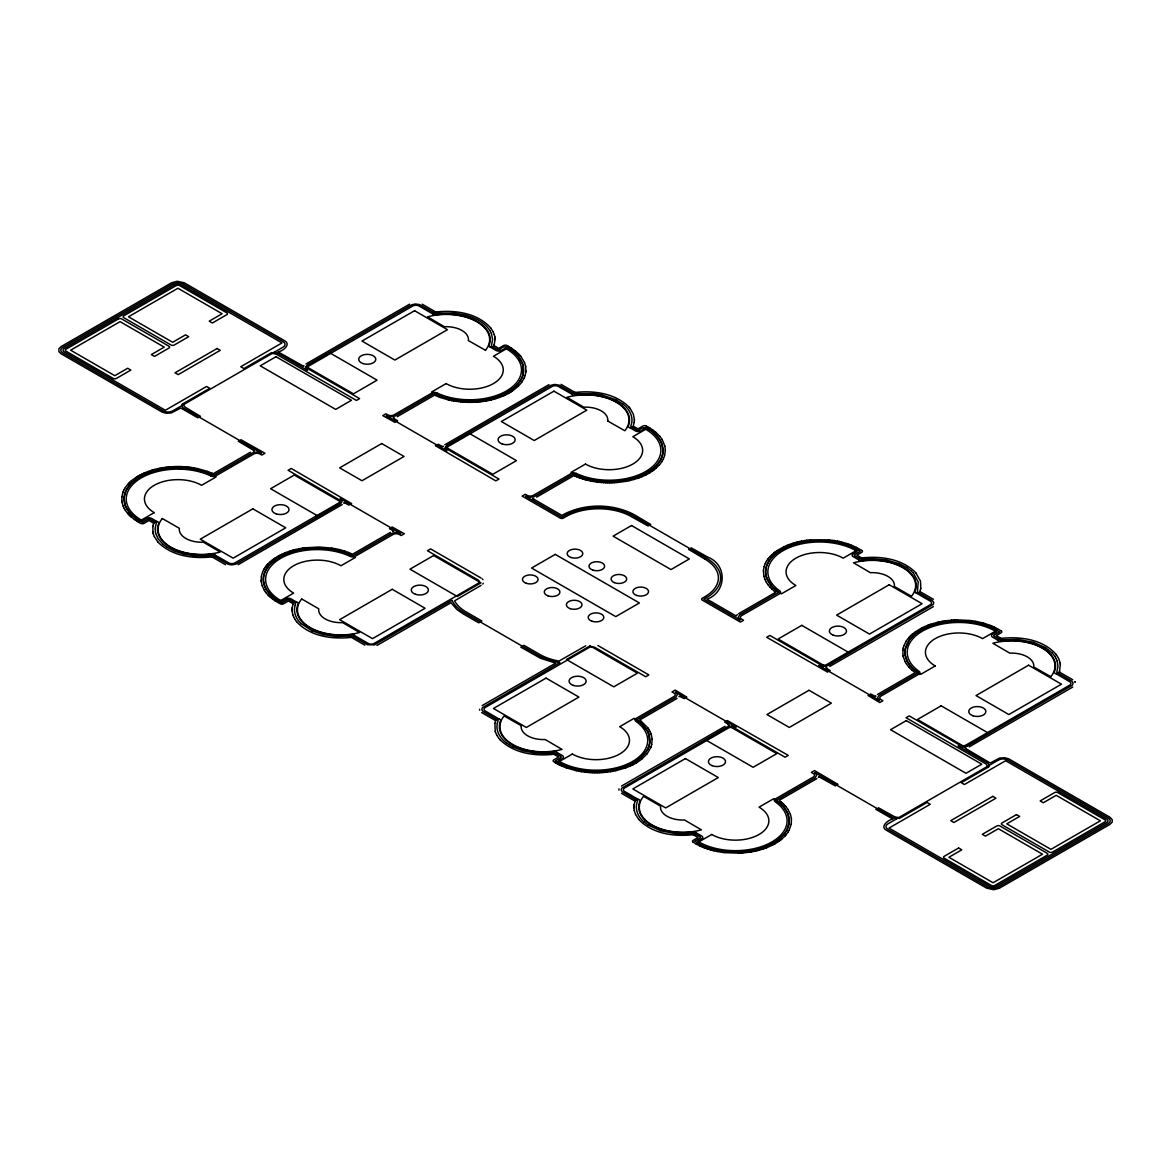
<?xml version="1.0" encoding="UTF-8"?>
<svg xmlns="http://www.w3.org/2000/svg" width="1171" height="1171" viewBox="0 0 1171 1171"><rect width="100%" height="100%" fill="white"/><g stroke="black" fill="none" stroke-linecap="round" stroke-linejoin="round"><path stroke-width="1.5" d="M292.047 609.388L292.077 610.823M495.04 339.502L494.191 344.786M124.024 497.953L125.399 506.033L130.347 513.63M525.925 370.958L525.691 366.772M663.093 450.396C662.859 462.355 652.071 470.683 642.001 475.075M665.318 450.411L664.572 455.636M763.404 570.804L763.858 576.044M905.007 651.281L905.242 655.35M292.047 609.359L292.15 607.925M634.375 420.916L634.389 419.481M633.921 806.263L633.906 807.697M634.375 420.931L634.228 422.365M633.921 806.233L634.067 804.799M121.872 496.87L121.872 501.056M124.024 497.938L125.824 490.912L130.347 484.296M525.838 372.012L525.925 371.002M649.832 742.385L648.529 733.295M763.404 570.745L764.121 566.588M902.87 650.212L903.017 655.453M905.007 651.281L905.242 649.261M292.15 607.91L293.057 604.075M121.886 496.811L122.838 492.669M261.396 576.278L261.162 580.465M525.823 372.071L525.208 375.174M649.817 742.399L648.91 746.425M791.274 823.974L791.42 818.719M902.87 650.154L903.222 648.09M152.933 526.496L152.874 531.81M634.228 422.394L633.218 426.2L638.093 428.82L643.069 425.951A2.225 1.288 0 0 1 645.924 425.878L646.158 425.995M634.067 804.784L635.077 800.964M920.787 588.325L920.552 581.577M152.933 526.467L153.24 525.047M494.865 723.371L495.26 731.582M920.772 588.354L920.465 589.774M261.411 576.22L262.582 572.092M651.691 744.551L652.145 739.325M791.259 824.018L789.137 830.195M905.242 649.246L909.077 640.391M497.338 723.195C495.435 730.997 500.398 738.638 506.545 743.029M494.865 723.356L495.904 720.033A2.415 1.391 0 0 1 498.802 718.994A2.415 1.391 0 0 1 500.617 720.663A44.074 25.455 0 0 0 553.868 751.416A2.415 1.391 0 0 1 556.767 752.455A2.415 1.391 0 0 1 554.966 754.124C536.025 756.437 514.303 753.802 500.163 739.838M497.338 723.18L498.07 720.809A1.493 0.864 0 0 0 497.675 720.019L482.92 711.397L481.808 709.626L482.306 707.738L559.884 662.537L558.318 662.303A48.348 27.914 0 0 1 538.162 655.336L464.536 612.828A48.348 27.914 0 0 1 452.46 601.191L452.065 600.284L374.369 644.914L367.445 644.723L352.515 636.204A1.493 0.864 0 0 0 351.139 635.97L336.399 636.497M522.998 374.983L522.998 364.854L518.168 356.16M651.691 744.61L651.105 746.644M903.236 648.046L903.822 645.997M153.255 525.032L154.06 522.661A2.415 1.391 0 0 1 156.958 521.622A2.415 1.391 0 0 1 158.773 523.305A44.074 25.455 0 0 0 212.01 554.044A2.415 1.391 0 0 1 214.922 555.083A2.415 1.391 0 0 1 213.122 556.767C194.035 559.079 171.961 556.43 157.924 542.056M920.45 589.803L919.645 592.16A2.415 1.391 0 0 1 916.747 593.199A2.415 1.391 0 0 1 914.946 591.531A44.074 25.455 0 0 0 861.695 560.777M295.209 604.997C292.926 611.686 296.058 619.005 301.079 623.587M1059.55 671.203L1060.326 664.455M522.998 374.998C518.153 389.314 502.432 395.93 488.805 399.048M525.194 375.232L524.491 377.252M664.557 455.695L663.415 458.739M764.136 566.53L765.278 563.471M295.209 604.983L295.59 603.914A1.493 0.864 0 0 0 295.194 603.109L289.413 599.772A1.493 0.864 0 0 0 287.305 599.772L281.845 602.889L276.751 599.962M494.177 344.816L493.65 346.221A2.415 1.391 0 0 1 490.751 347.26A2.415 1.391 0 0 1 488.951 345.577A44.074 25.455 0 0 0 435.7 314.838A2.415 1.391 0 0 1 432.802 313.799A2.415 1.391 0 0 1 434.602 312.115C454.128 309.788 477.212 312.525 490.869 328.158M1059.535 671.217L1059.008 672.622A2.415 1.391 0 0 1 1056.11 673.662A2.415 1.391 0 0 1 1054.31 671.993A44.074 25.455 0 0 0 1001.059 641.24A2.415 1.391 0 0 1 998.16 640.2A2.415 1.391 0 0 1 999.961 638.532C1019.487 636.204 1042.571 638.927 1056.227 654.56M122.853 492.61L123.218 491.63M293.072 604.06L293.423 603.138A2.415 1.391 0 0 1 296.336 602.084A2.415 1.391 0 0 1 298.137 603.768A44.074 25.455 0 0 0 351.388 634.521A2.415 1.391 0 0 1 354.286 635.546A2.415 1.391 0 0 1 352.486 637.229C333.106 639.556 310.344 636.848 296.556 621.64M648.529 747.42L648.895 746.439M650.71 747.684L651.076 746.703M903.836 645.953L906.325 640.903M633.204 426.229L633.028 426.683A2.415 1.391 0 0 1 630.115 427.722A2.415 1.391 0 0 1 628.315 426.039M635.092 800.949L635.268 800.496A2.415 1.391 0 0 1 638.18 799.456A2.415 1.391 0 0 1 639.981 801.125A44.074 25.455 0 0 0 693.232 831.878A2.415 1.391 0 0 1 696.13 832.918A2.415 1.391 0 0 1 694.33 834.586C675.096 836.899 652.686 834.235 638.766 819.437M123.233 491.571L124.17 489.58M262.611 572.034L263.534 570.043M524.052 378.277L524.476 377.311M648.529 747.435L647.622 749.381M650.695 747.742L647.182 753.714M524.023 378.335L521.695 382.302M663.401 458.798L662.362 460.774M765.307 563.412L766.346 561.436M786.985 829.844L789.283 821.837L787.907 813.757M124.199 489.522L125.341 487.575M263.563 569.984L264.09 569.033M647.622 749.396L640.859 757.637M786.985 829.858L783.75 834.586M789.108 830.254L787.951 832.215M303.992 365.747L303.787 366.069A4.245 2.444 0 0 0 303.67 366.318L278.069 351.871C282.182 351.607 291.623 344.45 284.67 340.776L184.228 282.782L177.143 281.289L171.683 282.738L61.155 346.543L58.901 348.753L58.901 351.622L61.082 353.774L162.184 412.119L166.282 413.246L171.229 412.968L180.832 408.006L197.811 417.842A4.83 2.796 0 0 1 200.431 416.334L185.369 407.288A6.689 3.864 0 0 1 183.979 405.59L183.949 405.473A2.225 1.288 0 0 0 181.915 404.376L209.726 388.289L206.579 386.474L165.345 410.274L64.024 351.812A4.464 2.576 0 0 1 64.024 348.548L175.079 284.436A4.464 2.576 0 0 1 180.744 284.436L281.991 342.927L240.758 366.728L243.919 368.558L271.789 352.486A2.225 1.288 0 0 0 273.692 353.671L273.882 353.686A6.689 3.864 0 0 1 276.824 354.491L356.467 400.438L359.614 398.608L308.837 369.275A4.464 2.576 0 0 1 308.837 366.011L413.056 305.836A4.464 2.576 0 0 1 418.72 305.836L432.919 314.018M264.119 568.974L264.705 568.037M343.718 503.135L343.923 502.813A4.245 2.444 0 0 0 344.04 502.579L348.973 505.111A4.83 2.796 0 0 1 351.593 503.603L291.257 468.444L288.095 470.274L338.873 499.607A4.464 2.576 0 0 1 338.873 502.871L234.654 563.046A4.464 2.576 0 0 1 228.989 563.046L214.849 554.952M443.355 446.21L443.165 446.532A4.245 2.444 0 0 0 443.033 446.78L438.115 444.233A4.83 2.796 0 0 1 435.495 445.756L495.831 480.9L498.992 479.071L448.2 449.737A4.464 2.576 0 0 1 448.2 446.473L552.434 386.298A4.464 2.576 0 0 1 558.084 386.298L572.224 394.393M483.286 583.275L482.73 584.051M661.732 461.769L662.318 460.832M678.99 696.701L679.195 696.379A4.245 2.444 0 0 0 679.312 696.145L684.245 698.677A4.83 2.796 0 0 1 686.865 697.169L675.169 690.1L672.008 691.929L674.145 693.173A4.464 2.576 0 0 1 674.145 696.438L636.073 718.438A3.835 2.21 0 0 0 635.985 721.424A51.685 29.846 0 0 1 630.73 762.467A51.685 29.846 0 0 1 559.475 761.457L558.435 760.843L562.431 758.53A3.762 2.181 0 0 0 562.358 755.529L556.693 752.324M766.376 561.392L767.634 559.46M818.368 777.163L818.558 776.841A4.245 2.444 0 0 0 818.675 776.607L835.406 785.946A4.83 2.796 0 0 1 838.012 784.438L814.533 770.562L811.386 772.392L813.508 773.636A4.464 2.576 0 0 1 813.508 776.9L775.363 798.944M875.923 695.955L875.732 696.262A4.245 2.444 0 0 0 875.601 696.511L870.668 693.979A4.83 2.796 0 0 1 868.062 695.486L879.743 702.556L882.905 700.726L880.768 699.482A4.464 2.576 0 0 1 880.768 696.218L918.913 674.159M125.385 487.517L128.371 483.711M264.748 567.979L265.393 567.042M661.703 461.828L659.551 464.697M906.369 640.859L908.52 637.99M787.922 832.259L785.77 835.128M265.422 566.998L266.11 566.076M521.666 382.346L518.446 386.108M767.678 559.401L768.366 558.479M909.091 640.376L910.54 638.532M266.154 566.017L266.9 565.11M768.41 558.435L769.991 556.576M736.661 615.331L737.349 614.585M647.153 753.758L641.693 759.218M266.944 565.066L267.735 564.173M659.507 464.741L655.877 468.371M908.564 637.932L909.355 637.039M910.54 638.517L913.102 635.868M783.736 834.586L778.173 839.768L770.942 844.218M784.936 836.079L785.726 835.186M128.415 483.652L129.264 482.774M130.362 484.282L133.07 481.676M267.778 564.115L269.564 562.329M770.035 556.532L771.821 554.747M909.399 636.995L910.248 636.116M784.892 836.123L782.096 838.802M129.308 482.73L130.201 481.867M518.402 386.152L512.049 391.275M773.738 555.405C768.088 560.426 764.195 568.257 766.068 575.898M910.291 636.073L911.184 635.209M130.259 481.823L131.196 480.974M269.623 562.285L271.613 560.572M771.879 554.688L773.855 552.975M773.753 555.391L775.7 553.707M911.243 635.15L912.18 634.316M913.117 635.853L916.117 633.35M131.254 480.93L135.66 477.607M133.084 481.662L143.696 474.899M273.443 561.304C267.105 566.222 262.114 574.171 263.621 582.47M655.833 468.415L653.74 470.098M640.844 757.652L636.57 760.872M912.238 634.272L915.459 631.755M781.057 839.68L782.052 838.846M271.672 560.514L272.697 559.709M273.458 561.29L276.737 558.904M773.914 552.932L774.953 552.127M775.714 553.693L778.978 551.321M641.635 759.262L637.039 762.497M780.998 839.724L778.817 841.364M272.77 559.665L273.838 558.889M652.598 470.932L653.681 470.142M775.012 552.083L777.281 550.487M916.132 633.335L923.333 628.9M273.912 558.845L275.039 558.069M652.54 470.976L650.183 472.528M915.532 631.711L921.84 627.949M778.759 841.407L775.129 843.72M135.734 477.563L136.905 476.817M510.819 392.065L511.99 391.319M342.225 504.569L238.152 564.7M444.848 444.775L548.936 384.659M275.097 558.025L277.542 556.518M276.751 558.889L277.922 558.157M777.354 550.443L783.867 546.798M778.993 551.307L791.054 545.408M636.556 760.887L632.882 763.068M877.416 694.505L915.21 672.666L912.238 670.339M816.875 778.598L779.066 800.452L780.998 801.915M853.117 553.663L857.113 551.351L856.089 550.736A51.685 29.846 0 0 0 784.819 549.726A51.685 29.846 0 0 0 779.579 590.77A3.835 2.21 0 0 1 779.623 593.741L741.404 615.741A4.464 2.576 0 0 0 741.404 619.02L743.541 620.264L740.379 622.094L702.249 600.079A2.225 1.288 0 0 1 702.249 598.249L704.84 596.756A46.152 26.64 0 0 0 704.854 559.05M701.81 838.992L697.799 841.305L698.838 841.92A51.685 29.846 0 0 0 770.094 842.93A51.685 29.846 0 0 0 775.348 801.886A3.835 2.21 0 0 1 775.304 798.915M136.963 476.787L138.178 476.055M509.546 392.827L510.746 392.095M277.937 558.143L279.152 557.425M648.91 473.289L650.11 472.572M635.765 763.258L636.965 762.541M305.982 363.991L409.572 304.197M250.477 452.211L213.181 473.743L212.141 473.26M397.232 416.671L434.529 395.139L440.106 397.437M536.596 497.133L573.892 475.602L574.946 476.085M481.091 585.354L454.597 600.825A46.181 26.655 0 0 0 466.16 611.935L481.896 621.025L478.734 622.84L462.955 613.736L456.734 609.359L451.025 602.714L376.96 645.455M482.174 705.586L555.683 663.137L540.358 658.204L520.817 647.139L523.964 645.309L539.699 654.399A46.181 26.655 0 0 0 558.962 661.073L585.749 645.777M738.55 613.736L775.846 592.204L775.012 591.589M857.655 549.828L843.193 558.172A33.476 19.322 0 0 0 795.87 558.172A33.476 19.322 0 0 0 795.87 585.5L781.408 593.843A53.925 31.134 0 0 1 781.408 549.828A53.925 31.134 0 0 1 857.655 549.828L856.396 549.126M676.999 698.458L639.703 719.989L640.537 720.589M621.538 786.048L725.112 726.24M829.8 666.416L933.375 606.607M969.164 746.878L1072.753 687.07M138.237 476.026L139.495 475.324M508.214 393.558L509.473 392.87M277.615 556.488L278.859 555.786M279.152 557.411A53.925 31.134 0 0 1 355.413 557.411L340.951 565.769A33.476 19.322 0 0 0 293.614 565.769A33.476 19.322 0 0 0 293.614 593.097L279.152 601.44A53.925 31.134 0 0 1 279.152 557.411L285.87 554.132M648.836 473.333L646.231 474.738M635.692 763.302L633.087 764.707M773.811 844.467L775.056 843.764M139.569 475.28L142.247 473.918M508.155 393.602L505.462 394.964M278.932 555.742L280.22 555.069M390.397 532.381L352.559 554.205L348.519 552.492M632.867 763.082L619.883 768.278L604.807 771.074M772.45 845.169L773.738 844.496M280.293 555.039L281.626 554.381M644.826 475.426L646.158 474.782M633.013 764.751L630.247 766.054M921.914 627.905L924.68 626.602M923.363 628.886L935.043 624.377M770.928 844.232L762.365 847.775M772.377 845.213L766.624 847.76M142.335 473.889L143.696 473.26M143.711 474.899L152.479 471.518M504.028 395.622L505.389 394.993M281.699 554.351L284.538 553.093M644.753 475.455L641.913 476.714M783.941 546.755L786.78 545.496M143.77 473.23L145.16 472.63M502.549 396.252L503.94 395.652M641.986 475.089L631.432 478.734M924.753 626.558L927.666 625.358M630.159 766.097L625.709 767.869M145.248 472.601L148.219 471.445M502.461 396.281L499.49 397.437M284.612 553.063L286.046 552.492M285.885 554.117L288.798 552.99M641.84 476.758L638.854 477.9M786.868 545.466L788.288 544.896M286.119 552.449L289.164 551.365M788.376 544.866L791.42 543.768M927.739 625.329L929.203 624.787M765.087 848.331L766.537 847.789M148.307 471.415L151.396 470.391M499.417 397.467L496.314 398.491M288.813 552.99L295.019 551.073M638.78 477.929L634.053 479.451M791.069 545.393L797.261 543.476M929.291 624.758L930.784 624.231M625.636 767.898L615.844 770.679M763.507 848.873L765 848.36M289.252 551.336L290.774 550.853M791.494 543.739L793.016 543.256M930.872 624.216L937.371 622.357M762.336 847.775L759.247 848.741M763.419 848.902L758.603 850.336M151.483 470.361L153.035 469.893M152.508 471.503L165.653 468.649M494.674 398.989L496.226 398.521M290.862 550.824L292.399 550.37M793.104 543.227L794.655 542.773M153.123 469.878L154.689 469.439M493.02 399.443L494.586 399.004M292.487 550.341L294.067 549.902M633.965 479.466L628.988 480.71M794.743 542.744L796.309 542.319M935.058 624.377L944.938 622.225M759.218 848.741L749.352 850.893M154.792 469.425L158.085 468.634M491.337 399.867L492.932 399.457M294.155 549.887L295.751 549.492M295.033 551.073L301.62 549.638M631.403 478.749L617.966 481.091L603.899 481.369M796.397 542.29L797.993 541.895M797.29 543.476L803.862 542.041M756.92 850.761L758.515 850.366M489.624 400.248L491.249 399.882M295.839 549.462L299.191 548.731M798.095 541.88L799.705 541.5M937.459 622.343L939.069 621.962M755.207 851.156L756.832 850.775M394.188 417.827L393.646 417.945A4.245 2.444 0 0 1 393.222 418.003L397.613 420.857A4.83 2.796 0 0 0 394.993 422.365L382.756 415.617L385.918 413.787L388.084 415.032A4.464 2.576 0 0 0 393.734 415.032L431.85 393.046A3.762 2.181 0 0 1 436.827 392.87M488.775 399.062L482.057 400.233M158.187 468.62L159.812 468.268M487.897 400.614L489.537 400.277M253.522 451.055L254.078 450.937A4.245 2.444 0 0 1 254.502 450.879L238.313 441.218A4.83 2.796 0 0 0 240.933 439.711L264.953 453.265L261.792 455.095L259.625 453.85A4.464 2.576 0 0 0 253.975 453.85L215.874 475.836A3.762 2.181 0 0 1 210.897 476.012M533.552 498.29L533.01 498.407A4.245 2.444 0 0 1 532.585 498.465L561.831 515.357C583.773 503.164 612.243 503.076 634.404 514.757L650.71 524.476A4.83 2.796 0 0 0 648.09 525.984L631.301 516.601A46.152 26.64 0 0 0 565.988 516.587L563.412 518.094A2.225 1.288 0 0 1 560.25 518.094L522.134 496.08L525.281 494.264L527.448 495.494A4.464 2.576 0 0 0 533.112 495.494L571.214 473.508A3.762 2.181 0 0 1 576.191 473.333M628.9 480.739L625.519 481.398M392.885 531.517L393.441 531.4A4.245 2.444 0 0 1 393.866 531.341L389.475 528.487A4.83 2.796 0 0 0 392.095 526.979L404.317 533.727L401.17 535.557L399.004 534.327A4.464 2.576 0 0 0 393.339 534.327L355.237 556.298A3.762 2.181 0 0 1 350.261 556.474M799.793 541.485L801.432 541.148M939.171 621.947L942.553 621.289M826.755 667.572L826.199 667.675A4.245 2.444 0 0 1 825.775 667.748L830.18 670.602A4.83 2.796 0 0 0 827.56 672.11L766.683 637.273L769.83 635.443L820.651 664.762A4.464 2.576 0 0 0 826.302 664.762L930.535 604.587A4.464 2.576 0 0 0 930.535 601.323L916.512 593.155M728.157 725.083L728.713 724.981A4.245 2.444 0 0 1 729.138 724.908L724.747 722.053A4.83 2.796 0 0 0 727.367 720.546L788.244 755.383L785.082 757.213L734.276 727.894A4.464 2.576 0 0 0 728.611 727.894L624.392 788.068A4.464 2.576 0 0 0 624.392 791.333L638.4 799.486M615.756 770.708L612.36 771.367M966.119 748.035L965.577 748.137A4.245 2.444 0 0 1 965.153 748.21L990.168 762.994L999.771 758.032L1004.718 757.754L1008.817 758.881L1109.918 817.226L1112.26 819.744L1112.099 822.247L1109.918 824.413L999.39 888.218L993.857 889.711L986.772 888.218L886.33 830.224C879.377 826.565 888.818 819.393 892.931 819.129L875.893 809.322A4.83 2.796 0 0 0 878.513 807.814L894.176 816.509A6.689 3.864 0 0 0 897.118 817.314L897.308 817.329A2.225 1.288 0 0 1 899.211 818.514L927.081 802.442L930.242 804.272L889.009 828.073L990.256 886.564A4.464 2.576 0 0 0 995.921 886.564L1106.976 822.452A4.464 2.576 0 0 0 1106.976 819.188L1005.655 760.726L964.421 784.526L961.274 782.711L989.144 766.624A2.225 1.288 0 0 1 987.051 765.527L987.021 765.41A6.689 3.864 0 0 0 985.631 763.712L906.047 717.735L909.208 715.905L960.015 745.224A4.464 2.576 0 0 0 965.68 745.224L1069.899 685.05A4.464 2.576 0 0 0 1069.899 681.785L1055.876 673.632M755.119 851.171L751.738 851.829M486.141 400.936L487.809 400.628M159.915 468.254L161.569 467.946M299.278 548.716L302.704 548.116M801.535 541.134L804.945 540.534M486.053 400.95L482.598 401.492M161.657 467.932L165.111 467.405M625.416 481.413L618.361 482.364M301.635 549.638L315.511 548.306M803.892 542.041L817.753 540.724M942.64 621.274L944.324 620.996M610.603 771.66L612.272 771.382M749.967 852.122L751.636 851.844M302.791 548.101L304.489 547.867M805.048 540.519L806.731 540.27M944.412 620.981L946.095 620.732M944.953 622.225L955.36 621.23M610.501 771.674L607.017 772.143M749.338 850.893L738.93 851.888M749.879 852.137L742.765 852.956M482.028 400.233L475.089 400.906M480.798 401.712L482.496 401.492M165.213 467.39L166.911 467.17M165.682 468.649L172.62 467.99M304.577 547.852L319.068 547.018L331.774 548.101M806.834 540.255L810.332 539.86M946.197 620.718L951.525 620.162M437.808 313.155L435.949 313.374A1.493 0.864 0 0 1 434.558 313.14L419.584 304.606L415.266 303.977L411.68 304.826L307.563 364.898L305.602 367.665L307.563 370.387L278.888 353.832A8.929 5.152 0 0 0 274.321 352.412L274.014 352.383M577.171 393.617L575.312 393.837A1.493 0.864 0 0 1 573.936 393.602L559.006 385.083L554.644 384.439L551.043 385.288L446.927 445.361L444.965 448.083L446.927 450.85L386.167 415.764L390.294 416.876L395.125 416.042L433.416 393.954A1.493 0.864 0 0 1 435.436 393.91L454.128 399.706L475.075 400.906M478.998 401.902L480.71 401.726M167.014 467.156L168.726 466.98M605.217 772.333L606.929 772.157M437.822 313.155L454.45 313.155M577.186 393.617L593.814 393.617M477.183 402.063L478.895 401.916M168.814 466.966L170.542 466.819M616.546 482.525L618.259 482.379M810.434 539.846L828.629 539.846M604.792 771.074L596.024 771.484M603.402 772.494L605.114 772.348M866.803 558.845L861.929 559.314A1.493 0.864 0 0 1 860.553 559.079L854.771 555.742A1.493 0.864 0 0 1 854.771 554.527L860.173 551.409L857.67 549.828M475.353 402.18L477.08 402.063M170.629 466.819L172.357 466.702M614.716 482.642L616.444 482.525M951.613 620.147L953.355 620.045M601.572 772.611L603.299 772.494M740.936 853.073L742.663 852.956M866.818 558.83L872.117 558.669M205.379 556.079L211.775 555.508A1.493 0.864 0 0 1 213.151 555.742L228.14 564.276L231.858 564.92L236.044 564.056L340.176 503.969L342.122 501.261L340.176 498.509L400.921 533.581L396.208 532.454L391.948 533.317L353.657 555.391A1.493 0.864 0 0 1 351.651 555.435L350.114 554.732M686.601 833.898L692.983 833.342A1.493 0.864 0 0 1 694.359 833.562L700.156 836.914A1.493 0.864 0 0 1 700.156 838.129L694.74 841.246L703.961 846.121M473.523 402.268L475.25 402.18M172.459 466.702L174.201 466.614M172.635 467.976L193.552 469.176L212.112 474.899M612.887 482.73L614.629 482.642M953.443 620.03L955.185 619.957M599.742 772.699L601.47 772.626M739.106 853.161L740.848 853.088M205.379 556.079L194.02 555.801L183.803 554.117M686.587 833.898L675.974 833.708M545.715 753.495L553.62 752.88A1.493 0.864 0 0 1 554.995 753.099L560.777 756.451A1.493 0.864 0 0 1 560.777 757.666L555.464 760.872M471.679 402.326L473.421 402.268M174.289 466.614L176.031 466.556M611.057 482.789L612.784 482.73M955.273 619.942L957.014 619.898M955.39 621.23L976.219 622.811M597.898 772.758L599.64 772.699M738.901 851.888L733.632 851.932M739.003 853.176L724.483 852.62M545.701 753.495L534.371 753.012M469.849 402.341L471.591 402.326M176.133 466.556L177.86 466.541M609.213 482.803L610.955 482.789M817.782 540.724L826.565 540.973M315.526 548.306L324.308 548.555M957.117 619.898L969.808 620.498M596.068 772.772L597.81 772.758M872.132 558.669L886.345 559.943L899.196 563.69M468.005 402.326L469.747 402.341M177.963 466.541L179.705 466.556M607.383 482.789L609.11 482.803M596.01 771.484L587.242 771.074M594.224 772.758L595.966 772.772M466.175 402.268L467.917 402.326M179.807 466.556L181.534 466.614M605.539 482.73L607.281 482.789M592.394 772.699L594.136 772.758M733.617 851.932L718.072 850.292M464.345 402.18L466.073 402.268M603.709 482.642L605.451 482.73M181.637 466.614L183.364 466.702M590.565 772.626L592.292 772.699M336.384 636.497L323.167 634.594L312.057 630.818M462.516 402.063L464.243 402.18M603.87 481.369L590.184 479.525M601.879 482.525L603.607 482.642M183.466 466.702L185.194 466.819M588.735 772.494L590.462 772.611M1018.302 639.41L1001.307 639.776A1.493 0.864 0 0 1 999.932 639.542L994.135 636.204A1.493 0.864 0 0 1 994.135 634.989L999.536 631.872L990.315 626.997M460.701 401.916L462.428 402.063M600.064 482.379L601.792 482.525M185.296 466.819L187.009 466.966M826.58 540.973L835.172 542.041M324.338 548.57L337.907 550.663L348.68 554.117M586.92 772.348L588.647 772.494M896.986 818.617L896.679 818.588A8.929 5.152 0 0 1 892.112 817.168L814.782 772.538L816.729 774.909L815.265 777.705L777.017 799.822A1.493 0.864 0 0 0 776.944 800.979L778.159 801.857M1018.316 639.41L1033.393 642.294L1045.41 647.622M675.974 833.693L660.883 830.825L648.353 825.174M460.598 401.902L453.543 400.95M598.264 482.189L599.976 482.364M187.111 466.98L188.824 467.156M828.731 539.86L834.015 540.519M587.227 771.074L573.775 768.718L561.817 764.429M585.105 772.157L586.817 772.333M454.465 313.155L463.921 314.765M593.829 393.617L601.865 394.905M534.357 753.012L522.866 750.757L513.352 747.157M596.463 481.969L598.161 482.174M188.912 467.17L190.624 467.39M969.91 620.513L971.608 620.718M585.017 772.143L581.533 771.674M722.683 852.4L724.381 852.605M596.361 481.954L592.907 481.413M190.712 467.405L194.166 467.932M971.696 620.732L975.15 621.274M722.595 852.386L717.384 851.522M834.118 540.534L837.543 541.134M331.861 548.116L335.287 548.716M579.762 771.382L581.431 771.66M451.801 400.628L453.455 400.936M591.165 481.091L592.819 481.398M835.201 542.041L852.342 547.135M194.269 467.946L197.65 468.62M975.253 621.289L976.907 621.596M579.674 771.367L576.278 770.708M450.059 400.277L451.699 400.614M591.077 481.076L586.042 479.92M837.631 541.148L839.27 541.485M976.995 621.611L982.03 622.752M976.248 622.826L982.732 624.377M335.374 548.731L338.726 549.462M718.043 850.292L705.44 846.706M717.296 851.507L713.944 850.775M601.879 394.905L616.151 399.838M490.517 347.216L496.167 350.524A3.762 2.181 0 0 0 501.349 350.48L505.287 348.226L506.355 348.812A51.685 29.846 0 0 1 508.097 389.958A51.685 29.846 0 0 1 437.003 392.988M629.896 427.678L635.546 430.987A3.762 2.181 0 0 0 640.727 430.943L644.65 428.688L645.719 429.274A51.685 29.846 0 0 1 647.461 470.42A51.685 29.846 0 0 1 576.381 473.45M448.361 399.882L449.971 400.248M590.155 479.51L586.92 478.749M839.358 541.5L840.983 541.88M197.738 468.634L207.53 471.415M157.192 521.666L151.542 518.358A3.762 2.181 0 0 0 146.36 518.402L142.438 520.671L141.369 520.07A51.685 29.846 0 0 1 139.612 478.924A51.685 29.846 0 0 1 210.707 475.894M296.556 602.128L290.994 598.864A3.762 2.181 0 0 0 285.724 598.864L281.801 601.133L280.733 600.533A51.685 29.846 0 0 1 278.976 559.387A51.685 29.846 0 0 1 350.07 556.357M499.036 719.023L485.028 710.87A4.464 2.576 0 0 1 485.028 707.591L589.247 647.431A4.464 2.576 0 0 1 594.897 647.431L645.719 676.736L648.866 674.92L597.839 645.484M576.191 770.679L566.413 767.898M463.921 314.765C473.801 317.224 484.135 321.688 489.902 330.515M183.788 554.117L174.508 551.146L167.146 547.355M448.259 399.867L440.194 397.467M841.071 541.895L847.57 543.739M338.814 549.492L340.41 549.887M712.261 850.366L713.856 850.761M586.905 478.734L576.352 475.089M584.373 479.466L585.954 479.905M982.118 622.782L983.699 623.206M340.498 549.902L343.703 550.824M710.592 849.912L712.173 850.336M582.734 478.983L584.285 479.451M983.786 623.235L985.323 623.689M982.762 624.377L988.851 626.412M708.953 849.429L710.504 849.883M582.646 478.954L579.557 477.929M985.411 623.719L990.051 625.329M343.791 550.853L345.313 551.336M707.357 848.902L708.879 849.399M847.658 543.768L850.688 544.866M345.401 551.365L348.446 552.449M705.776 848.36L707.269 848.873M579.469 477.9L576.498 476.758M207.604 471.445L212.053 473.23M566.325 767.869L561.875 766.097M704.225 847.789L705.689 848.331M850.775 544.896L856.513 547.442M990.139 625.358L991.574 625.929M988.866 626.412L990.3 626.997M703.991 846.121L705.425 846.692M702.717 847.189L704.152 847.76M899.211 563.69L906.559 567.481M991.647 625.958L993.052 626.558M575.02 476.114L576.425 476.714M348.695 554.132L350.1 554.717M701.239 846.56L702.644 847.16M852.371 547.135L856.382 549.111M993.125 626.602L994.486 627.217M576.337 475.075L574.946 474.445A1.493 0.864 0 0 0 572.795 474.416L534.503 496.504L529.658 497.353L525.559 496.241L561.831 517.187L564.466 515.664A48.348 27.914 0 0 1 632.838 515.664L706.464 558.172A48.348 27.914 0 0 1 706.464 597.649L703.83 599.157L740.131 620.118L738.154 617.41L739.662 614.951L777.895 592.833A1.493 0.864 0 0 0 777.983 591.677L775.714 589.979M561.802 766.054L559.035 764.751M699.804 845.901L701.166 846.516M312.042 630.803L301.079 623.587M506.78 345.533L506.677 345.474A2.225 1.288 0 0 0 503.706 345.489L498.729 348.358L493.913 345.577M994.56 627.261L997.253 628.622M212.127 474.899L212.273 474.972A1.493 0.864 0 0 0 214.293 474.928L252.585 452.855L257.415 452.006L261.543 453.118L184.228 408.474A8.929 5.152 0 0 1 181.783 405.839L181.739 405.664M561.802 764.414L559.167 763.082M699.731 845.857L697.038 844.496M513.352 747.157L510.029 745.356M616.151 399.838L623.279 404.39M506.853 345.562L508.155 346.235M646.231 426.024L648.836 427.444M561.026 384.366L575.063 392.431M856.587 547.486L861.724 550.443M139.569 522.647L141.149 523.466A2.225 1.288 0 0 0 144.004 523.393L148.995 520.524L153.811 523.305M557.674 764.034L558.962 764.707M508.214 346.279L509.473 346.982M997.326 628.651L1001.088 630.906M138.237 521.915L139.495 522.603M559.153 763.068L555.478 760.887M556.342 763.302L557.601 763.99M695.72 843.764L696.965 844.467M422.219 304.197L435.7 311.969M861.695 557.923L856.879 555.142L861.827 552.273A2.225 1.288 0 0 0 861.973 550.604L861.783 550.487M919.894 591.531L933.375 599.303M1001.059 638.385L996.243 635.604L1001.19 632.735A2.225 1.288 0 0 0 1001.337 631.081L1001.146 630.949M1059.272 671.993L1072.753 679.765M858.914 559.958L853.191 556.649A3.762 2.181 0 0 1 853.088 553.649M998.278 640.42L992.554 637.112A3.762 2.181 0 0 1 992.452 634.111L996.492 631.813L995.452 631.198A51.685 29.846 0 0 0 924.182 630.188A51.685 29.846 0 0 0 918.942 671.232A3.835 2.21 0 0 1 918.986 674.203M607.749 421.018L624.831 430.752A43.503 25.118 0 0 0 616.268 402.253A43.503 25.118 0 0 0 566.896 397.306L583.773 407.171A22.264 12.852 0 0 1 607.72 421.018M704.84 559.065L688.592 549.36A4.83 2.796 0 0 0 691.212 547.852L708.045 557.264C727.484 564.759 726.562 592.321 706.991 599.157L736.237 616.048A4.245 2.444 0 0 1 736.354 615.8M481.091 578.05L430.621 548.906L427.459 550.736L478.236 580.069A4.464 2.576 0 0 1 478.236 583.334L374.017 643.508A4.464 2.576 0 0 1 368.353 643.508L354.228 635.414M521.183 725.683L504.101 715.949A43.503 25.118 0 0 0 512.664 744.449A43.503 25.118 0 0 0 562.036 749.396L545.159 739.53A22.264 12.852 0 0 1 521.212 725.683M696.072 832.786L701.722 836.006A3.762 2.181 0 0 1 701.839 839.007M212.01 556.913L225.491 564.7M293.174 603.768L288.359 600.986L283.484 603.797A2.225 1.288 0 0 1 280.513 603.929L275.097 600.825M351.388 637.375L364.869 645.162M495.655 720.663L481.662 712.568M553.854 754.27L558.684 757.052L553.722 759.92A2.225 1.288 0 0 0 553.59 761.574L554.995 762.497M621.538 793.353L635.019 801.125M693.232 834.733L698.048 837.514L693.173 840.339A2.225 1.288 0 0 0 692.954 842.037L693.13 842.169M648.91 427.474L650.11 428.205M509.546 347.011L510.746 347.743M695.647 843.72L693.203 842.212M555.069 762.541L556.284 763.258M136.963 521.154L138.178 521.871M510.014 745.356L506.545 743.029M1045.425 647.622L1052.114 652.92M650.183 428.235L652.54 429.801M510.819 347.772L511.99 348.519M135.734 520.363L136.905 521.11M906.574 567.481L910.775 570.584M648.353 825.174L644.152 822.071M167.131 547.355L162.93 544.237M512.049 348.563L515.416 351.007M276.737 599.947L273.458 597.561M275.039 600.782L272.77 599.186M134.533 519.558L135.66 520.319M652.598 429.83L655.833 432.348M134.475 519.514L131.254 516.996M773.914 590.74L774.953 591.545M778.173 801.872L783.736 807.039M640.596 720.633L647.885 727.923M271.672 598.337L272.697 599.142M623.294 404.39C629.749 409.177 634.199 418.018 630.847 425.907A1.493 0.864 0 0 0 631.257 426.698L637.039 430.035A1.493 0.864 0 0 0 639.146 430.035C647.504 422.145 657.033 435.744 661.249 442.316M515.474 351.051L518.402 353.686M775.7 589.964L771.982 586.525M773.855 590.696L771.879 588.984M781.057 801.959L782.052 802.779M640.844 723.049L637.697 720.604A1.493 0.864 0 0 1 637.653 719.345L675.901 697.243L677.365 694.447L675.418 692.076L736.193 727.147L731.48 726.02L726.723 727.132L621.669 788.2L621.172 790.059L622.299 791.859L637.039 800.481A1.493 0.864 0 0 1 637.448 801.271C634.258 808.751 638.136 817.256 644.138 822.057M273.443 597.561L266.227 589.437M271.613 598.293L269.623 596.566M162.93 544.237L158.085 538.777L155.597 533.273M655.877 432.392L659.507 436.022M913.117 668.743L917.347 672.139A1.493 0.864 0 0 1 917.259 673.296L879.07 695.384L877.533 697.872L879.494 700.58L818.734 665.494L823.447 666.636L828.19 665.509L933.258 604.456L933.741 602.597L932.672 600.825L917.874 592.175A1.493 0.864 0 0 1 917.479 591.384L918.21 582.002L913.482 573.234M912.18 670.295L909.399 667.602M782.096 802.823L783.048 803.672M640.859 723.063L641.796 723.912M130.259 516.104L131.196 516.953M911.199 570.965L913.468 573.234M913.102 668.729L910.54 666.079M771.821 588.925L770.035 587.139M783.092 803.716L783.999 804.579M641.81 723.927L647.622 731.304M482.291 578.913L482.979 579.66M268.671 595.658L269.564 596.522M129.308 515.196L130.201 516.06M518.446 353.73L520.144 355.56M784.043 804.638L784.892 805.516M267.778 594.736L268.627 595.615M130.362 513.645L142.511 522.442L147.941 519.309A1.493 0.864 0 0 1 150.034 519.309L155.831 522.647A1.493 0.864 0 0 1 156.226 523.452L155.128 528.443L155.597 533.259M128.415 514.274L129.264 515.152M1052.129 652.935L1054.72 656.097M628.768 406.864C614.629 392.9 592.892 390.28 573.966 392.578A2.415 1.391 0 0 0 572.165 394.261A2.415 1.391 0 0 0 575.063 395.3A44.074 25.455 0 0 1 628.315 426.039M915.781 572.78C901.787 558.377 879.655 555.771 860.583 558.069A2.415 1.391 0 0 0 858.782 559.738A2.415 1.391 0 0 0 861.695 560.777M908.564 666.665L909.355 667.558M628.783 406.893L629.53 407.728M771.967 586.51L766.654 577.918M769.991 587.095L768.41 585.237M518.153 356.145C513.293 352.12 506.15 341.947 499.783 349.573A1.493 0.864 0 0 1 497.675 349.573L491.879 346.235A1.493 0.864 0 0 1 491.483 345.445L492.61 339.561L491.41 333.472M784.936 805.56L785.726 806.453M500.134 739.823L498.685 738.096M267.735 594.692L266.154 592.833M127.58 513.322L128.371 514.215M915.795 572.795L920.421 581.065M157.909 542.027L154.338 536.611M910.54 666.065L909.091 664.22M908.52 666.606L906.369 663.752M659.551 436.066L660.298 436.973M629.544 407.757L630.232 408.62M520.187 355.603L520.919 356.511M785.77 806.497L787.922 809.366M783.75 807.053L787.893 813.743M638.751 819.422L635.546 814.431M127.537 513.279L125.385 510.41M296.541 621.611L294.682 618.932M660.342 437.032L661.703 438.935M767.678 584.27L768.366 585.193M520.963 356.57L524.476 362.527M265.422 591.853L266.11 592.775M1056.242 654.574L1058.511 658.204M630.247 408.635L633.335 414.153L634.389 419.452M490.883 328.173L493.152 331.803M498.348 737.628L496.636 734.905M909.077 664.206L907.305 661.337M767.634 584.212L766.376 582.28M647.914 727.967L649.173 729.899M265.393 591.809L264.119 589.877M1054.72 656.097L1056.183 658.585M1074.744 681.522L1075.168 682.342A3.718 2.152 0 0 0 1074.949 681.844M906.325 663.694L905.183 661.732M661.732 438.993L662.318 439.93M787.951 809.424L790.454 814.46M125.341 510.351L124.199 508.404M489.902 330.515L491.396 333.457M294.668 618.917L293.701 617.073M766.346 582.236L764.853 579.221M662.362 439.989L664.835 446.122M649.202 729.957L650.242 731.934M266.212 589.423L264.09 584.505M264.09 589.818L262.216 585.778M496.636 734.89L495.274 731.597M907.291 661.337L905.242 655.365M905.154 661.688L903.236 656.565M647.622 731.319L648.529 733.28M124.17 508.346L123.233 506.355M1056.198 658.6L1057.223 661.161M493.167 331.832L494.294 334.643M1058.745 658.702L1060.121 662.976M635.531 814.416L634.258 810.625M293.687 617.058L292.794 614.702M154.323 536.581L153.43 534.239M661.249 442.331L663.093 450.381M650.271 731.992L651.076 733.997M764.839 579.177L763.873 576.103M524.491 362.586L525.472 365.659M122.853 505.316L123.218 506.296M766.639 577.903L766.068 575.912M790.469 814.518L791.42 818.675M651.105 734.056L651.413 735.051M262.202 585.72L261.25 581.577M122.838 505.257L122.033 502.169M1057.223 661.161L1057.969 666.401L1056.842 671.847A1.493 0.864 0 0 0 1057.237 672.637L1071.992 681.259L1073.119 683.059L1072.373 685.225L967.597 745.971L962.811 747.098L958.098 745.971L986.772 762.526A8.929 5.152 0 0 1 989.217 765.161L989.261 765.336M494.294 334.672L494.762 336.56M292.779 614.687L292.077 610.838M153.416 534.21L153.167 533.273M651.427 735.095L652.145 739.267M479.686 710.153L479.554 709.319M264.075 584.49L263.621 582.485M153.152 533.259L152.874 531.839M903.017 655.511L903.222 656.507M664.85 446.18L665.318 450.352M634.258 810.595L633.906 807.712M525.472 365.718L525.677 366.713M1060.121 663.006L1060.326 664.425M494.762 336.589L494.967 338.024M121.886 501.115L122.033 502.11M618.947 790.118L618.947 789.269A3.718 2.152 0 0 1 619.035 788.903M261.162 580.523L261.25 581.519M494.967 338.038L495.04 339.473M162.315 518.504L162.242 518.592A43.503 25.118 0 0 0 170.82 547.091A43.503 25.118 0 0 0 220.177 552.039L203.315 542.173A22.264 12.852 0 0 1 179.368 528.326L162.315 518.504M485.467 350.29L468.371 340.556A22.264 12.852 0 0 0 444.395 326.724L427.532 316.843A43.503 25.118 0 0 1 476.904 321.791A43.503 25.118 0 0 1 485.467 350.29M301.694 598.966L301.62 599.054A43.503 25.118 0 0 0 310.183 627.554A43.503 25.118 0 0 0 359.556 632.501L342.679 622.635A22.264 12.852 0 0 1 318.732 608.788L301.694 598.966M643.538 796.324L643.465 796.412A43.503 25.118 0 0 0 652.027 824.911A43.503 25.118 0 0 0 701.4 829.858L684.523 819.993A22.264 12.852 0 0 1 660.576 806.16L643.538 796.324M911.462 596.244L894.366 586.495A22.264 12.852 0 0 0 870.39 572.678L853.527 562.797A43.503 25.118 0 0 1 902.885 567.73A43.503 25.118 0 0 1 911.462 596.244M1050.826 676.706L1033.744 666.958A22.264 12.852 0 0 0 1009.753 653.14L992.891 643.26A43.503 25.118 0 0 1 1042.263 648.207A43.503 25.118 0 0 1 1050.826 676.706M173.176 283.689L62.736 347.45A6.689 3.864 0 0 0 62.736 352.91L163.193 410.904A6.689 3.864 0 0 0 172.649 410.904L283.104 347.143A6.689 3.864 0 0 0 283.104 341.683L182.647 283.689A6.689 3.864 0 0 0 173.176 283.689M118.491 318.907L65.898 349.265A2.225 1.288 0 0 0 65.898 351.095L113.221 378.423A2.225 1.288 0 0 0 116.383 378.423L130.845 370.065L127.683 368.25L114.802 375.686L70.626 350.188L120.057 321.644L164.247 347.143L151.352 354.579L154.513 356.408L168.975 348.05A2.225 1.288 0 0 0 168.975 346.235L121.638 318.907A2.225 1.288 0 0 0 118.491 318.907M176.338 285.504L123.745 315.877A2.225 1.288 0 0 0 123.745 317.692L171.083 345.021A2.225 1.288 0 0 0 174.23 345.021L188.692 336.677L185.545 334.847L172.649 342.283L128.473 316.785L177.919 288.242L222.095 313.74L209.214 321.191L212.361 323.006L226.823 314.662A2.225 1.288 0 0 0 226.823 312.833L179.5 285.504A2.225 1.288 0 0 0 176.338 285.504M217.089 348.519L175.021 372.802L178.182 374.632L220.25 350.334L217.089 348.519M276.005 356.716L260.225 365.82L335.696 409.396L351.461 400.277L276.005 356.716M329.768 352.837L306.114 366.508L353.437 393.837L377.106 380.165L329.768 352.837M414.578 310.71L361.985 341.068L394.861 360.053L447.454 329.68L414.578 310.71M154.25 512.635L139.788 520.978A53.925 31.134 0 0 1 139.788 476.948A53.925 31.134 0 0 1 216.049 476.948L201.588 485.306A33.476 19.322 0 0 0 154.25 485.306A33.476 19.322 0 0 0 154.25 512.635M446.136 383.576L431.675 391.934A53.925 31.134 0 0 0 507.921 391.934A53.925 31.134 0 0 0 507.921 347.904L493.459 356.262A33.476 19.322 0 0 1 493.459 383.576A33.476 19.322 0 0 1 446.136 383.576M294.272 475.06L270.603 488.717L317.941 516.045L341.61 502.374L294.272 475.06M252.863 508.829L200.27 539.202L233.131 558.172L285.724 527.814L252.863 508.829M381.702 443.546L339.634 467.844L361.985 480.739L404.054 456.456L381.702 443.546M469.147 433.299L445.478 446.971L492.801 474.299L516.47 460.627L469.147 433.299M553.942 391.173L501.349 421.531L534.225 440.516L586.817 410.157L553.942 391.173M585.5 464.053L571.038 472.396A53.925 31.134 0 0 0 647.3 472.396A53.925 31.134 0 0 0 647.3 428.366L632.838 436.724A33.476 19.322 0 0 1 632.838 464.053A33.476 19.322 0 0 1 585.5 464.053M433.636 555.522L409.982 569.179L457.305 596.507L480.974 582.836L433.636 555.522M392.226 589.291L339.634 619.664L372.51 638.634L425.102 608.276L392.226 589.291M555.259 554.381L531.59 568.037L615.741 616.619L639.41 602.963L555.259 554.381M631.52 525.53L613.106 536.157L670.968 569.56L689.368 558.933L631.52 525.53M590.096 645.85L566.442 659.507L613.765 686.835L637.434 673.179L590.096 645.85M546.052 678.111L493.459 708.47L526.335 727.454L578.928 697.082L546.052 678.111M572.356 754.022L557.894 762.365A53.925 31.134 0 0 0 634.14 762.365A53.925 31.134 0 0 0 634.14 718.335L619.679 726.693A33.476 19.322 0 0 1 619.679 754.022A33.476 19.322 0 0 1 572.356 754.022M801.784 625.358L778.115 639.015L825.453 666.343L849.121 652.686L801.784 625.358M889.213 584.739L836.621 615.112L869.497 634.082L922.089 603.724L889.213 584.739M729.474 726.313L705.806 739.97L753.129 767.298L776.797 753.641L729.474 726.313M685.43 758.574L632.838 788.932L665.699 807.917L718.291 777.544L685.43 758.574M809.015 690.261L766.946 714.544L789.298 727.454L831.366 703.156L809.015 690.261M935.234 665.962L920.772 674.32A53.925 31.134 0 0 1 920.772 630.291A53.925 31.134 0 0 1 997.033 630.291L982.571 638.634A33.476 19.322 0 0 0 935.234 638.634A33.476 19.322 0 0 0 935.234 665.962M906.31 720.619L890.531 729.723L966.002 773.299L981.781 764.195L906.31 720.619M711.719 834.484L697.257 842.827A53.925 31.134 0 0 0 773.519 842.827A53.925 31.134 0 0 0 773.519 798.798L759.057 807.156A33.476 19.322 0 0 1 759.057 834.484A33.476 19.322 0 0 1 711.719 834.484M941.147 705.82L917.479 719.477L964.816 746.922L988.485 733.148L941.147 705.82M1028.592 665.201L975.999 695.574L1008.86 714.544L1061.453 684.186L1028.592 665.201M998.351 760.096L887.896 823.857A6.689 3.864 0 0 0 887.896 829.317L988.353 887.311A6.689 3.864 0 0 0 997.824 887.311L1108.264 823.55A6.689 3.864 0 0 0 1108.264 818.09L1007.807 760.096A6.689 3.864 0 0 0 998.351 760.096M992.818 796.368L950.75 820.666L953.911 822.481L995.979 798.198L992.818 796.368M958.639 847.994L944.177 856.338A2.225 1.288 0 0 0 944.177 858.167L991.5 885.496A2.225 1.288 0 0 0 994.662 885.496L1047.255 855.123A2.225 1.288 0 0 0 1047.255 853.308L999.917 825.979A2.225 1.288 0 0 0 996.77 825.979L982.308 834.323L985.455 836.153L998.351 828.717L1042.527 854.215L993.081 882.758L948.905 857.26L961.786 849.809L958.639 847.994M1016.487 814.592L1002.025 822.95A2.225 1.288 0 0 0 1002.025 824.765L1049.362 852.093A2.225 1.288 0 0 0 1052.509 852.093L1105.102 821.735A2.225 1.288 0 0 0 1105.102 819.905L1057.779 792.577A2.225 1.288 0 0 0 1054.617 792.577L1040.155 800.935L1043.317 802.75L1056.198 795.314L1100.374 820.812L1050.943 849.356L1006.753 823.857L1019.648 816.421L1016.487 814.592M636.819 595.483A7.816 4.508 0 0 0 648.529 591.575A7.816 4.508 0 0 0 636.819 587.666A7.816 4.508 0 0 0 636.819 595.483M592.116 621.289A7.816 4.508 0 0 0 603.826 617.38A7.816 4.508 0 0 0 592.116 613.472A7.816 4.508 0 0 0 592.116 621.289M614.351 582.631A7.816 4.508 0 0 0 626.661 579.411A7.816 4.508 0 0 0 615.668 574.859A7.816 4.508 0 0 0 614.351 582.631M570.292 608.686A7.816 4.508 0 0 0 582.002 604.778A7.816 4.508 0 0 0 570.292 600.869A7.816 4.508 0 0 0 570.292 608.686M592.907 570.131A7.816 4.508 0 0 0 604.617 566.222A7.816 4.508 0 0 0 592.907 562.314A7.816 4.508 0 0 0 592.907 570.131M548.204 595.937A7.816 4.508 0 0 0 559.914 592.028A7.816 4.508 0 0 0 548.204 588.12A7.816 4.508 0 0 0 548.204 595.937M571.082 557.528A7.816 4.508 0 0 0 582.792 553.62A7.816 4.508 0 0 0 571.082 549.711A7.816 4.508 0 0 0 571.082 557.528M526.379 583.334A7.816 4.508 0 0 0 538.089 579.425A7.816 4.508 0 0 0 526.379 575.517A7.816 4.508 0 0 0 526.379 583.334M573.336 685.416A8.548 4.933 0 0 0 586.159 681.141A8.548 4.933 0 0 0 573.336 676.867A8.548 4.933 0 0 0 573.336 685.416M711.997 765.629A8.548 4.933 0 0 0 725.493 762.087A8.548 4.933 0 0 0 713.446 757.11A8.548 4.933 0 0 0 711.997 765.629M832.962 635.063A8.548 4.933 0 0 0 846.457 631.535A8.548 4.933 0 0 0 834.411 626.544A8.548 4.933 0 0 0 832.962 635.063M973.028 715.788A8.548 4.933 0 0 0 985.865 711.514A8.548 4.933 0 0 0 973.028 707.225A8.548 4.933 0 0 0 973.028 715.788M415.559 594.326A8.548 4.933 0 0 0 428.396 590.052A8.548 4.933 0 0 0 415.559 585.778A8.548 4.933 0 0 0 415.559 594.326M276.195 513.864A8.548 4.933 0 0 0 289.017 509.59A8.548 4.933 0 0 0 276.195 505.316A8.548 4.933 0 0 0 276.195 513.864M502.33 444.029A8.548 4.933 0 0 0 515.167 439.754A8.548 4.933 0 0 0 502.33 435.48A8.548 4.933 0 0 0 502.33 444.029M362.966 363.566A8.548 4.933 0 0 0 375.803 359.292A8.548 4.933 0 0 0 362.966 355.018A8.548 4.933 0 0 0 362.966 363.566"/></g></svg>
